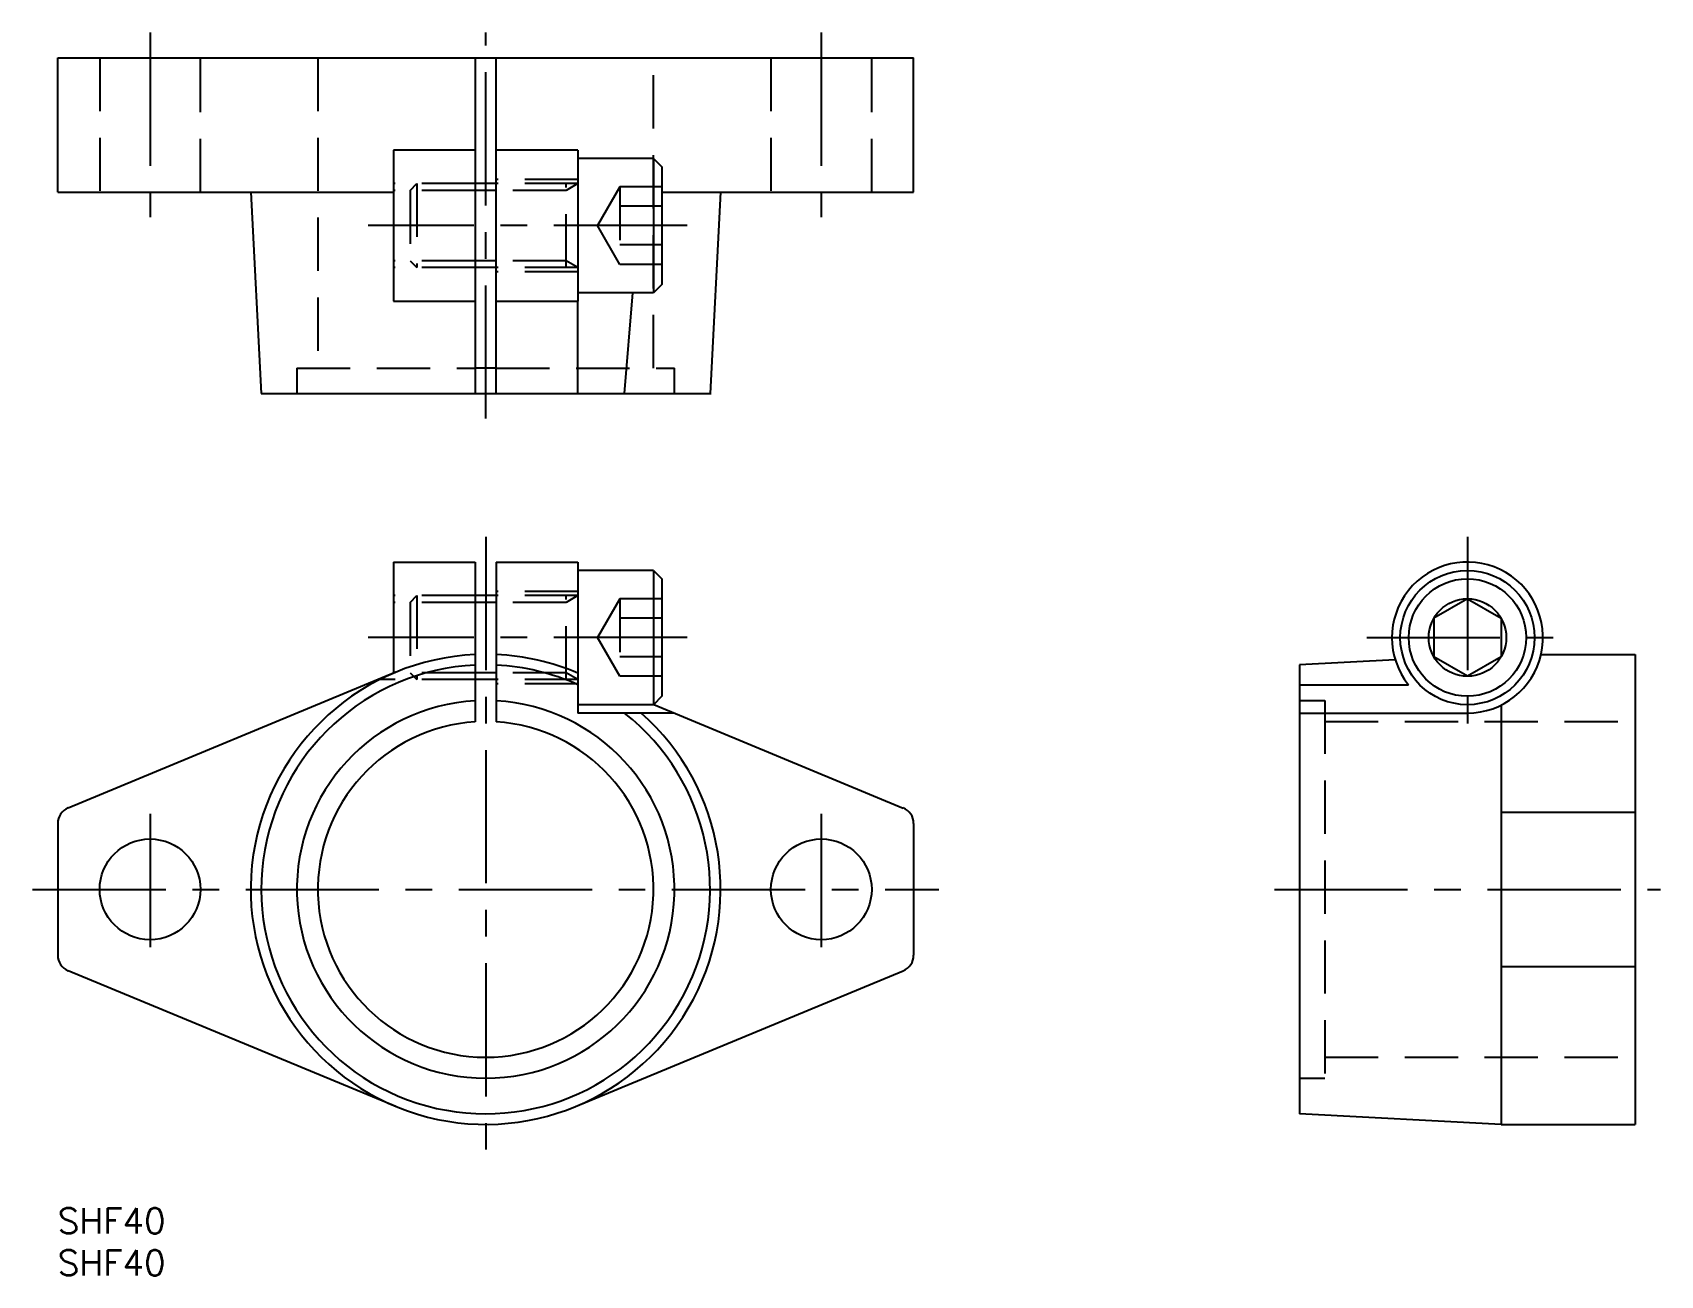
# Model space of a CAD drawing. Extents: x -3 to 191, y -8 to 140.
import ezdxf

# ---------------------------------------------------------------- set-up
doc = ezdxf.new("R2010")
doc.units = 0
doc.header["$LTSCALE"] = 0.5
doc.linetypes.add('CENTER', pattern=[50.8, 31.75, -6.35, 6.35, -6.35])
doc.linetypes.add('DASHED', pattern=[19.05, 12.7, -6.35])
for name, color, linetype in [('MSM_CENTER', 1, 'CENTER'), ('MSM_CONTINUOUS', 7, 'CONTINUOUS'), ('MSM_DASHED', 4, 'DASHED'), ('MSM_NARROW', 5, 'CONTINUOUS'), ('MSM_PART_NUMBER', 7, 'CONTINUOUS')]:
    doc.layers.add(name, color=color, linetype=linetype)
doc.styles.get("Standard").update_dxf_attribs({"font": 'txt.shx', "height": 3, "bigfont": 'bigfont.shx'})

# ---------------------------------------------------------------- blocks, each defined once
blk = doc.blocks.new('*U15')
at = {"layer": 'MSM_PART_NUMBER'}
blk.add_text('SHF40', height=3, dxfattribs=at).set_placement((0, -3))
blk = doc.blocks.new('*U16')
at = {"layer": 'MSM_PART_NUMBER'}
blk.add_text('SHF40', height=3, dxfattribs=at).set_placement((0, -8))

msp = doc.modelspace()

# ---------------------------------------------------------------- linework, layer by layer
at = {"layer": 'MSM_CENTER'}
for p, q in [((11, 140.08), (11, 118.08)), ((51, 94.08), (51, 140.08)), ((91, 140.08), (91, 118.08)), ((75, 117.08), (37, 117.08)), ((51, 80), (51, 7)), ((168, 80), (168, 56)), ((75, 68), (37, 68)), ((156, 68), (180, 68)), ((11, 47), (11, 29)), ((91, 47), (91, 29)), ((-3, 38), (105, 38)), ((145, 38), (191, 38))]:
    msp.add_line(p, q, dxfattribs=at)
at = {"layer": 'MSM_CONTINUOUS'}
for p, q in [((0, 121.08), (0, 137.08)), ((0, 137.08), (102, 137.08)), ((49.75, 137.08), (49.75, 108.08)), ((52.25, 108.08), (52.25, 137.08)), ((102, 121.08), (102, 137.08)), ((49.75, 126.08), (40, 126.08)), ((40, 126.08), (40, 108.08)), ((62, 126.08), (52.25, 126.08)), ((62, 126.08), (62, 108.08)), ((71, 125.08), (62, 125.08)), ((71, 125.08), (71, 109.08)), ((71, 125.08), (72, 124.08)), ((72, 124.08), (72, 110.08)), ((0, 121.08), (40, 121.08)), ((23, 121.08), (24.26, 97.08)), ((52.25, 122.08), (49.75, 122.08)), ((72, 121.08), (102, 121.08)), ((79, 121.08), (77.74, 97.08)), ((52.25, 112.08), (49.75, 112.08)), ((71, 109.08), (62, 109.08)), ((67.56, 97.08), (68.54, 109.08)), ((72, 110.08), (71, 109.08)), ((40, 108.08), (49.75, 108.08)), ((49.75, 108.08), (49.75, 97.08)), ((52.25, 108.08), (62, 108.08)), ((52.25, 97.08), (52.25, 108.07)), ((62, 97.08), (62, 108.08)), ((52.25, 100.08), (49.75, 100.08)), ((24.26, 97.08), (77.87, 97.08)), ((40, 77), (40, 63.75)), ((40, 77), (49.75, 77)), ((49.75, 77), (49.75, 57.96)), ((52.25, 77), (52.25, 57.96)), ((52.25, 77), (62, 77)), ((62, 77), (62, 59)), ((71, 76), (62, 76)), ((71, 76), (71, 60)), ((71, 76), (72, 75)), ((72, 75), (72, 61)), ((52.25, 73), (49.75, 73)), ((168, 72.62), (164, 70.31)), ((168, 72.62), (172, 70.31)), ((164, 70.31), (164, 65.69)), ((172, 70.31), (172, 65.69)), ((176.77, 66), (188, 66)), ((188, 66), (188, 10)), ((159.4, 65.34), (148, 64.74)), ((148, 64.74), (148, 11.26)), ((168, 63.38), (164, 65.69)), ((172, 65.69), (168, 63.38)), ((40.28, 63.87), (1.23, 47.69)), ((52.25, 63), (49.75, 63)), ((148, 62.38), (160.97, 62.38)), ((72, 61), (71, 60)), ((71, 60), (62, 60)), ((73.47, 59), (62, 59)), ((71.02, 60.02), (100.77, 47.69)), ((148, 59), (168, 59)), ((172, 59.94), (172, 10)), ((172, 47.18), (188, 47.18)), ((0, 45.85), (0, 30.15)), ((102, 45.85), (102, 30.15)), ((40.28, 12.13), (1.23, 28.31)), ((61.72, 12.13), (100.77, 28.31)), ((172, 28.82), (188, 28.82)), ((172, 10), (148, 11.26)), ((172, 10), (188, 10))]:
    msp.add_line(p, q, dxfattribs=at)
for centre, radius in [((168, 68), 8), ((168, 68), 7), ((168, 68), 4.62), ((11, 38), 6), ((91, 38), 6)]:
    msp.add_circle(centre, radius, dxfattribs=at)
for centre, radius, start, end in [((168, 68), 9, 270, 218.6813), ((51, 38), 28, 92.5587, 48.5904), ((51, 38), 28, 66.8695, 87.4415), ((51, 38), 26.74, 92.6791, 51.7461), ((51, 38), 26.74, 65.7113, 87.3209), ((51, 38), 22.5, 93.1847, 86.8153), ((51, 38), 20, 93.5833, 86.4167), ((2, 45.85), 2, 112.5, 180), ((100, 45.85), 2, 0, 67.5), ((2, 30.15), 2, 180, 247.5), ((100, 30.15), 2, 292.5, 0)]:
    msp.add_arc(centre, radius, start, end, dxfattribs=at)
at = {"layer": 'MSM_DASHED'}
for p, q in [((5, 137.08), (5, 121.08)), ((17, 121.08), (17, 137.08)), ((31, 137.08), (31, 100.08)), ((71, 100.08), (71, 137.08)), ((85, 137.08), (85, 121.08)), ((97, 121.08), (97, 137.08)), ((62, 122.58), (52.25, 122.58)), ((49.75, 122.08), (40, 122.08)), ((49.75, 121.27), (40, 121.27)), ((42, 121.27), (42.81, 122.08)), ((42, 121.27), (42, 112.89)), ((42.81, 122.08), (42.81, 112.08)), ((62, 122.08), (52.25, 122.08)), ((60.59, 121.27), (52.25, 121.27)), ((60.59, 112.08), (60.59, 122.08)), ((62, 122.08), (60.59, 121.27)), ((67, 121.7), (64.33, 117.08)), ((67, 121.7), (67, 112.46)), ((72, 121.7), (67, 121.7)), ((72, 119.39), (67, 119.39)), ((67, 112.46), (64.33, 117.08)), ((72, 114.77), (67, 114.77)), ((49.75, 112.89), (40, 112.89)), ((42, 112.89), (42.81, 112.08)), ((60.59, 112.89), (52.25, 112.89)), ((62, 112.08), (60.59, 112.89)), ((49.75, 112.08), (40, 112.08)), ((62, 112.08), (52.25, 112.08)), ((62, 111.58), (52.25, 111.58)), ((72, 112.46), (67, 112.46)), ((28.5, 100.08), (28.5, 97.08)), ((28.5, 100.08), (49.75, 100.08)), ((52.25, 100.08), (73.5, 100.08)), ((73.5, 97.08), (73.5, 100.08)), ((49.75, 73), (40, 73)), ((49.75, 72.19), (40, 72.19)), ((42, 72.19), (42.81, 73)), ((42, 72.19), (42, 63.81)), ((42.81, 73), (42.81, 63)), ((62, 73.5), (52.25, 73.5)), ((62, 73), (52.25, 73)), ((60.59, 72.19), (52.25, 72.19)), ((62, 73), (60.59, 72.19)), ((60.59, 63), (60.59, 73)), ((67, 72.62), (64.33, 68)), ((72, 72.62), (67, 72.62)), ((67, 72.62), (67, 63.38)), ((72, 70.31), (67, 70.31)), ((67, 63.38), (64.33, 68)), ((72, 65.69), (67, 65.69)), ((49.75, 63), (38.39, 63)), ((49.75, 63.81), (40.15, 63.81)), ((42, 63.81), (42.81, 63)), ((60.59, 63.81), (52.25, 63.81)), ((62, 63), (52.25, 63)), ((62, 62.5), (52.25, 62.5)), ((62, 63), (60.59, 63.81)), ((72, 63.38), (67, 63.38)), ((148, 60.5), (151, 60.5)), ((151, 60.5), (151, 15.5)), ((151, 58), (188, 58)), ((151, 18), (188, 18)), ((148, 15.5), (151, 15.5))]:
    msp.add_line(p, q, dxfattribs=at)
at = {"layer": 'MSM_NARROW'}
for p, q in [((52.25, 121.27), (49.75, 121.27)), ((52.25, 112.89), (49.75, 112.89)), ((52.25, 72.19), (49.75, 72.19)), ((52.25, 63.81), (49.75, 63.81))]:
    msp.add_line(p, q, dxfattribs=at)

# ---------------------------------------------------------------- block references
at = {"layer": 'MSM_CONTINUOUS'}
for name in ['*U15', '*U16']:
    msp.add_blockref(name, (0, 0), dxfattribs=at)

doc.saveas('drawing.dxf')
